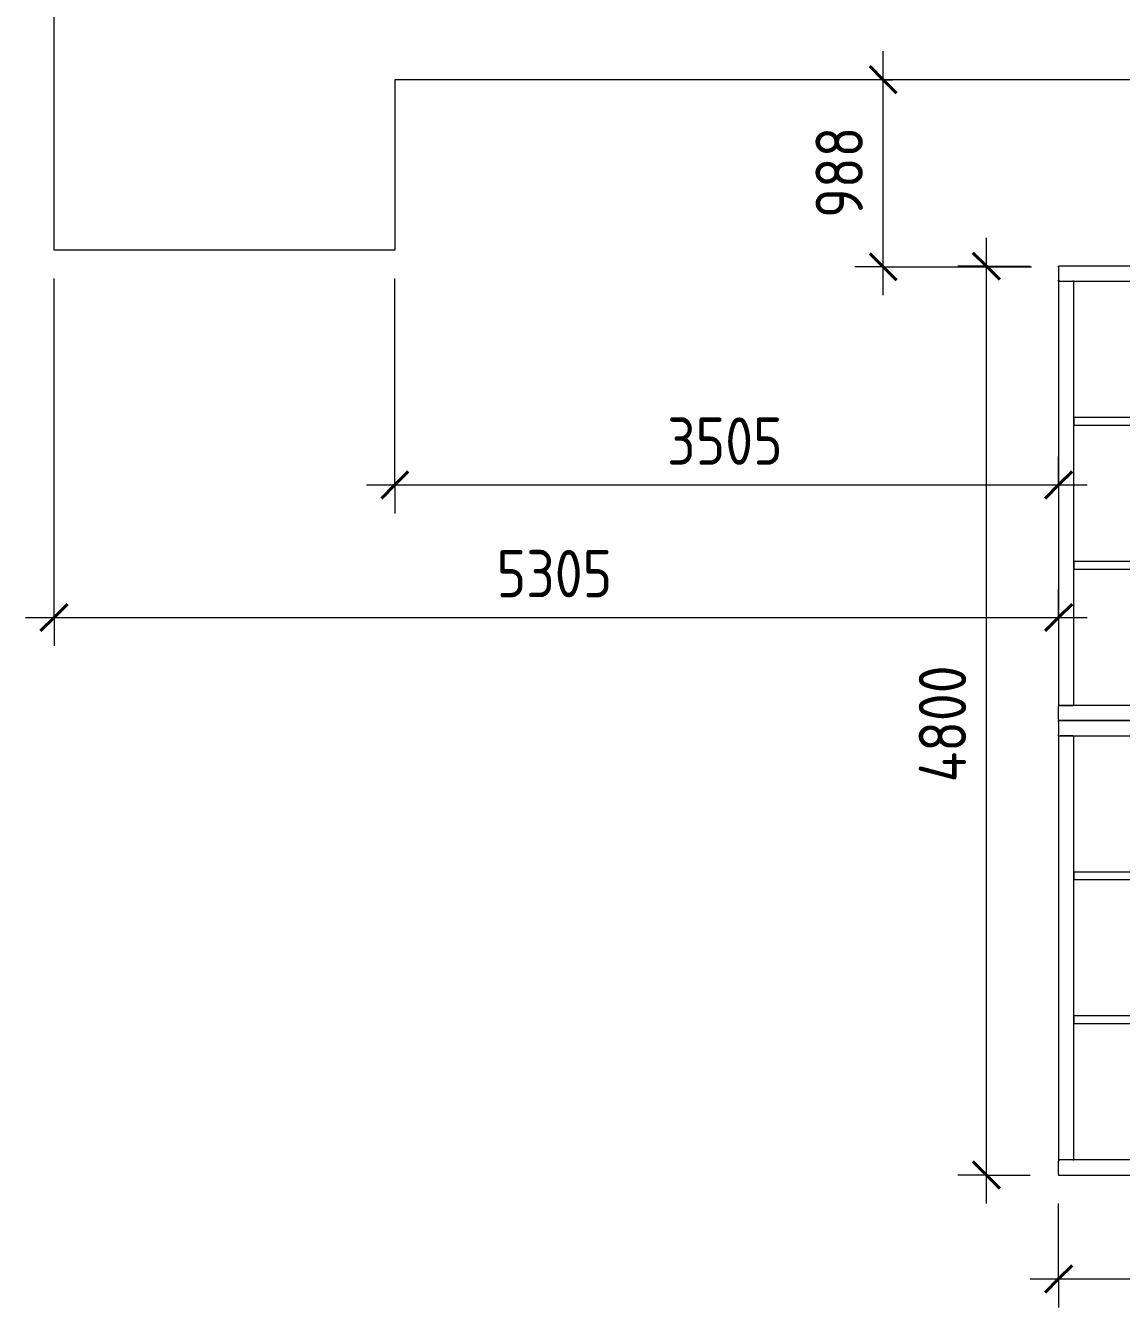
# Model space of a CAD drawing. Header units: millimetres. Extents: x -6115 to 17030, y -699 to 33206.
# Drawn here: x -6115 to -329, y -699 to 6070 of the extents above; entities that cross this region are included whole.
import ezdxf

# ---------------------------------------------------------------- set-up
doc = ezdxf.new("R2010")
doc.units = ezdxf.units.MM
for name, color, linetype, lineweight in [('A-____-____-DIMS', 211, 'Continuous', 9), ('A-____-____-DIMS-100', 211, 'Continuous', 9), ('A-FLOR-____-OTLN', 192, 'Continuous', 18), ('G-XREF-____-OTLN', 8, 'Continuous', 9)]:
    doc.layers.add(name, color=color, linetype=linetype, lineweight=lineweight)
doc.styles.add('GOST Common', font='GOST_Common.ttf', dxfattribs={"width": 0.9, "height": 250})
doc.dimstyles.new('ADSK_Основной_2_5_мм', dxfattribs={"dimscale": 304.8, "dimtxt": 0.824897, "dimasz": 0.463911, "dimexe": 0.492126, "dimexo": 0.001615, "dimgap": 0.098425, "dimtad": 1, "dimdec": 0, "dimlfac": 304.8, "dimzin": 0, "dimdsep": 46, "dimtxsty": 'GOST Common', "dimblk1": 'OBLIQUE', "dimblk2": 'OBLIQUE', "dimsah": 1, "dimcen": 0.09, "dimdle": 0.492126, "dimazin": 0, "dimtfac": 1, "dimtdec": 4, "dimtix": 1, "dimtmove": 0, "dimatfit": 3, "dimfxl": 1, "dimtvp": 1, "dimtolj": 1, "dimtzin": 0, "dimlwd": 20, "dimlwe": 20, "dimarcsym": 2})

# ---------------------------------------------------------------- blocks, each defined once
blk = doc.blocks.new('SLM 0100 frame 19_02_26 - ASY SLM 0100 frame_iam-1661710-Генплан для листа')
at = {"layer": 'G-XREF-____-OTLN'}
for p, q in [((-2400, 8000), (-2400, 0)), ((-2394, 8000), (-2400, 8000)), ((-2394, 8000), (-2326, 8000)), ((-2320, 8000), (-2326, 8000)), ((-2320, 0), (-2320, 8000)), ((-80, 8000), (-2320, 8000)), ((-2320, 7994), (-2320, 8000)), ((-2320, 7994), (-2320, 7926)), ((-80, 8000), (-80, 0)), ((-80, 8000), (-74, 8000)), ((-80, 7994), (-80, 8000)), ((-80, 7994), (-80, 7926)), ((-6, 8000), (-74, 8000)), ((-6, 8000), (0, 8000)), ((0, 8000), (0, 0)), ((0, 0), (0, 8000)), ((6, 8000), (0, 8000)), ((6, 8000), (74, 8000)), ((80, 8000), (74, 8000)), ((80, 0), (80, 8000)), ((2320, 8000), (80, 8000)), ((80, 7994), (80, 8000)), ((80, 7994), (80, 7926)), ((2320, 8000), (2320, 0)), ((2320, 8000), (2326, 8000)), ((2320, 7994), (2320, 8000)), ((2320, 7994), (2320, 7926)), ((2394, 8000), (2326, 8000)), ((2394, 8000), (2400, 8000)), ((2400, 0), (2400, 8000)), ((-2320, 7920), (-2320, 7926)), ((-2320, 7920), (-80, 7920)), ((-1600, 7920), (-1600, 6040)), ((-1600, 7920), (-1596, 7920)), ((-1564, 7920), (-1596, 7920)), ((-1564, 7920), (-1560, 7920)), ((-1560, 6040), (-1560, 7920)), ((-840, 7920), (-840, 6040)), ((-840, 7920), (-836, 7920)), ((-804, 7920), (-836, 7920)), ((-804, 7920), (-800, 7920)), ((-800, 6040), (-800, 7920)), ((-80, 7920), (-80, 7926)), ((80, 7920), (80, 7926)), ((80, 7920), (2320, 7920)), ((800, 7920), (800, 6040)), ((800, 7920), (804, 7920)), ((836, 7920), (804, 7920)), ((836, 7920), (840, 7920)), ((840, 6040), (840, 7920)), ((1560, 7920), (1560, 6040)), ((1560, 7920), (1564, 7920)), ((1596, 7920), (1564, 7920)), ((1596, 7920), (1600, 7920)), ((1600, 6040), (1600, 7920)), ((2320, 7920), (2320, 7926)), ((-80, 6040), (-2320, 6040)), ((-2320, 6034), (-2320, 6040)), ((-2320, 6034), (-2320, 5966)), ((-1600, 6040), (-1596, 6040)), ((-1564, 6040), (-1596, 6040)), ((-1564, 6040), (-1560, 6040)), ((-840, 6040), (-836, 6040)), ((-804, 6040), (-836, 6040)), ((-804, 6040), (-800, 6040)), ((-80, 6034), (-80, 6040)), ((-80, 6034), (-80, 5966)), ((2320, 6040), (80, 6040)), ((80, 6034), (80, 6040)), ((80, 6034), (80, 5966)), ((800, 6040), (804, 6040)), ((836, 6040), (804, 6040)), ((836, 6040), (840, 6040)), ((1560, 6040), (1564, 6040)), ((1596, 6040), (1564, 6040)), ((1596, 6040), (1600, 6040)), ((2320, 6034), (2320, 6040)), ((2320, 6034), (2320, 5966)), ((-2320, 5960), (-2320, 5966)), ((-2320, 5960), (-80, 5960)), ((-1600, 5960), (-1600, 4040)), ((-1600, 5960), (-1596, 5960)), ((-1564, 5960), (-1596, 5960)), ((-1564, 5960), (-1560, 5960)), ((-1560, 4040), (-1560, 5960)), ((-840, 5960), (-840, 4040)), ((-840, 5960), (-836, 5960)), ((-804, 5960), (-836, 5960)), ((-804, 5960), (-800, 5960)), ((-800, 4040), (-800, 5960)), ((-80, 5960), (-80, 5966)), ((80, 5960), (80, 5966)), ((80, 5960), (2320, 5960)), ((800, 5960), (800, 4040)), ((800, 5960), (804, 5960)), ((836, 5960), (804, 5960)), ((836, 5960), (840, 5960)), ((840, 4040), (840, 5960)), ((1560, 5960), (1560, 4040)), ((1560, 5960), (1564, 5960)), ((1596, 5960), (1564, 5960)), ((1596, 5960), (1600, 5960)), ((1600, 4040), (1600, 5960)), ((2315.1, 5959.3), (2283.3, 5927.5)), ((2319.3, 5955.1), (2315.1, 5959.3)), ((2320, 5960), (2320, 5966)), ((2258.5, 5902.8), (2283.3, 5927.5)), ((2258.5, 5902.8), (2262.8, 5898.5)), ((2287.5, 5923.3), (2262.8, 5898.5)), ((2287.5, 5923.3), (2319.3, 5955.1)), ((-80, 4040), (-2320, 4040)), ((-2320, 4034), (-2320, 4040)), ((-2320, 4034), (-2320, 3966)), ((-1600, 4040), (-1596, 4040)), ((-1564, 4040), (-1596, 4040)), ((-1564, 4040), (-1560, 4040)), ((-840, 4040), (-836, 4040)), ((-804, 4040), (-836, 4040)), ((-804, 4040), (-800, 4040)), ((-80, 4034), (-80, 4040)), ((-80, 4034), (-80, 3966)), ((2320, 4040), (80, 4040)), ((80, 4034), (80, 4040)), ((80, 4034), (80, 3966)), ((800, 4040), (804, 4040)), ((836, 4040), (804, 4040)), ((836, 4040), (840, 4040)), ((1560, 4040), (1564, 4040)), ((1596, 4040), (1564, 4040)), ((1596, 4040), (1600, 4040)), ((2320, 4034), (2320, 4040)), ((2320, 4034), (2320, 3966)), ((-2320, 3960), (-2320, 3966)), ((-2320, 3960), (-80, 3960)), ((-1600, 3960), (-1600, 2040)), ((-1600, 3960), (-1596, 3960)), ((-1564, 3960), (-1596, 3960)), ((-1564, 3960), (-1560, 3960)), ((-1560, 2040), (-1560, 3960)), ((-840, 3960), (-840, 2040)), ((-840, 3960), (-836, 3960)), ((-804, 3960), (-836, 3960)), ((-804, 3960), (-800, 3960)), ((-800, 2040), (-800, 3960)), ((-80, 3960), (-80, 3966)), ((80, 3960), (80, 3966)), ((80, 3960), (2320, 3960)), ((800, 3960), (800, 2040)), ((800, 3960), (804, 3960)), ((836, 3960), (804, 3960)), ((836, 3960), (840, 3960)), ((840, 2040), (840, 3960)), ((1560, 3960), (1560, 2040)), ((1560, 3960), (1564, 3960)), ((1596, 3960), (1564, 3960)), ((1596, 3960), (1600, 3960)), ((1600, 2040), (1600, 3960)), ((2320, 3960), (2320, 3966)), ((-80, 2040), (-2320, 2040)), ((-2320, 2034), (-2320, 2040)), ((-2320, 2034), (-2320, 1966)), ((-1600, 2040), (-1596, 2040)), ((-1564, 2040), (-1596, 2040)), ((-1564, 2040), (-1560, 2040)), ((-840, 2040), (-836, 2040)), ((-804, 2040), (-836, 2040)), ((-804, 2040), (-800, 2040)), ((-80, 2034), (-80, 2040)), ((-80, 2034), (-80, 1966)), ((2320, 2040), (80, 2040)), ((80, 2034), (80, 2040)), ((80, 2034), (80, 1966)), ((800, 2040), (804, 2040)), ((836, 2040), (804, 2040)), ((836, 2040), (840, 2040)), ((1560, 2040), (1564, 2040)), ((1596, 2040), (1564, 2040)), ((1596, 2040), (1600, 2040)), ((2320, 2034), (2320, 2040)), ((2320, 2034), (2320, 1966)), ((-2320, 1960), (-2320, 1966)), ((-80, 1960), (-80, 1966)), ((80, 1960), (80, 1966)), ((2320, 1960), (2320, 1966)), ((-2320, 1960), (-80, 1960)), ((-1600, 1960), (-1600, 80)), ((-1596, 1960), (-1600, 1960)), ((-1596, 1960), (-1564, 1960)), ((-1560, 1960), (-1564, 1960)), ((-1560, 80), (-1560, 1960)), ((-840, 1960), (-840, 80)), ((-836, 1960), (-840, 1960)), ((-836, 1960), (-804, 1960)), ((-800, 1960), (-804, 1960)), ((-800, 80), (-800, 1960)), ((80, 1960), (2320, 1960)), ((800, 1960), (800, 80)), ((804, 1960), (800, 1960)), ((804, 1960), (836, 1960)), ((840, 1960), (836, 1960)), ((840, 80), (840, 1960)), ((1560, 1960), (1560, 80)), ((1564, 1960), (1560, 1960)), ((1564, 1960), (1596, 1960)), ((1600, 1960), (1596, 1960)), ((1600, 80), (1600, 1960)), ((-80, 80), (-2320, 80)), ((-2320, 80), (-2320, 74)), ((-2320, 6), (-2320, 74)), ((-1596, 80), (-1600, 80)), ((-1596, 80), (-1564, 80)), ((-1560, 80), (-1564, 80)), ((-836, 80), (-840, 80)), ((-836, 80), (-804, 80)), ((-800, 80), (-804, 80)), ((-80, 80), (-80, 74)), ((-80, 6), (-80, 74)), ((2320, 80), (80, 80)), ((80, 74), (80, 80)), ((80, 74), (80, 6)), ((804, 80), (800, 80)), ((804, 80), (836, 80)), ((840, 80), (836, 80)), ((1564, 80), (1560, 80)), ((1564, 80), (1596, 80)), ((1600, 80), (1596, 80)), ((2320, 74), (2320, 80)), ((2320, 74), (2320, 6)), ((-2394, 0), (-2400, 0)), ((-2394, 0), (-2326, 0)), ((-2320, 0), (-2326, 0)), ((-2320, 6), (-2320, 0)), ((-2320, 0), (-80, 0)), ((-80, 6), (-80, 0)), ((6, 0), (0, 0)), ((6, 0), (74, 0)), ((80, 0), (74, 0)), ((80, 0), (80, 6)), ((2320, 0), (2320, 6)), ((-80, 0), (-74, 0)), ((-6, 0), (-74, 0)), ((-6, 0), (0, 0)), ((80, 0), (2320, 0)), ((2320, 0), (2326, 0)), ((2394, 0), (2326, 0)), ((2394, 0), (2400, 0))]:
    blk.add_line(p, q, dxfattribs=at)
blk.add_arc((2325, 5965), 11, 208.9271, 241.0729, dxfattribs=at)
blk = doc.blocks.new('SLM 0100 frame 19_02_26 - Standard-1660941-Генплан для листа')
blk.add_blockref('SLM 0100 frame 19_02_26 - ASY SLM 0100 frame_iam-1661710-Генплан для листа', (0, 0))
blk = doc.blocks.new('DIMBLOCK1-Генплан для листа')
at = {"layer": 'A-____-____-DIMS-100', "lineweight": 20}
for p, q in [((-4165.2, 3644.4), (-4165.2, 4734.9)), ((-660, 3644.4), (-660, 3794.4)), ((-4315.2, 3644.4), (-510, 3644.4)), ((-4165.2, 3644.4), (-4165.2, 3494.4)), ((-660, 3644.4), (-660, 3594.4))]:
    blk.add_line(p, q, dxfattribs=at)
at = {"layer": 'A-____-____-DIMS-100', "lineweight": 40}
for p, q in [((-4165.2, 3644.4), (-4094.5, 3715.1)), ((-660, 3644.4), (-589.3, 3715.1)), ((-4165.2, 3644.4), (-4235.9, 3573.7)), ((-660, 3644.4), (-730.7, 3573.7))]:
    blk.add_line(p, q, dxfattribs=at)
at = {"layer": 'A-____-____-DIMS-100', "color": 0, "lineweight": 20, "insert": (-2728, 4001.1), "char_height": 250, "width": 756.843, "attachment_point": 1, "line_spacing_factor": 1.022761, "style": 'GOST Common'}
blk.add_mtext('3505', dxfattribs=at)
blk = doc.blocks.new('_Oblique')
at = {"color": 0, "linetype": 'ByBlock', "lineweight": -2}
blk.add_line((-0.5, -0.5), (0.5, 0.5), dxfattribs=at)
blk = doc.blocks.new('DIMBLOCK2-Генплан для листа')
at = {"layer": 'A-____-____-DIMS-100', "lineweight": 20}
for p, q in [((-1587.1, 4647), (-1587.1, 5934.9)), ((-1587.1, 5784.9), (-1737.1, 5784.9)), ((-1587.1, 5784.9), (-1537, 5784.9)), ((-1587.1, 4797), (-1737.1, 4797)), ((-1587.1, 4797), (-804, 4797))]:
    blk.add_line(p, q, dxfattribs=at)
at = {"layer": 'A-____-____-DIMS-100', "lineweight": 40}
for p, q in [((-1587.1, 5784.9), (-1657.8, 5855.6)), ((-1587.1, 5784.9), (-1516.4, 5714.2)), ((-1587.1, 4797), (-1657.8, 4867.7)), ((-1587.1, 4797), (-1516.4, 4726.3))]:
    blk.add_line(p, q, dxfattribs=at)
at = {"layer": 'A-____-____-DIMS-100', "color": 0, "lineweight": 20, "insert": (-1943.8, 5054.4), "char_height": 250, "width": 567.632, "attachment_point": 1, "rotation": 90, "line_spacing_factor": 1.022761, "style": 'GOST Common'}
blk.add_mtext('988', dxfattribs=at)
blk = doc.blocks.new('DIMBLOCK9-Генплан для листа')
at = {"layer": 'A-____-____-DIMS-100', "lineweight": 20}
for p, q in [((-1041.9, -150), (-1041.9, 4950)), ((-1041.9, 4800), (-1191.9, 4800)), ((-1041.9, 4800), (-810, 4800)), ((-1041.9, 0), (-1191.9, 0)), ((-1041.9, 0), (-810, 0))]:
    blk.add_line(p, q, dxfattribs=at)
at = {"layer": 'A-____-____-DIMS-100', "lineweight": 40}
for p, q in [((-1041.9, 4800), (-1112.6, 4870.7)), ((-1041.9, 4800), (-971.2, 4729.3)), ((-1041.9, 0), (-1112.6, 70.7)), ((-1041.9, 0), (-971.2, -70.7))]:
    blk.add_line(p, q, dxfattribs=at)
at = {"layer": 'A-____-____-DIMS-100', "color": 0, "lineweight": 20, "insert": (-1398.6, 2074), "char_height": 250, "width": 782.412, "attachment_point": 1, "rotation": 90, "line_spacing_factor": 1.022761, "style": 'GOST Common'}
blk.add_mtext('4800', dxfattribs=at)
blk = doc.blocks.new('DIMBLOCK10-Генплан для листа')
at = {"layer": 'A-____-____-DIMS-100', "lineweight": 20}
for p, q in [((-660, -548.8), (-660, -150)), ((7340, -548.8), (7340, -150)), ((-810, -548.8), (7490, -548.8)), ((-660, -548.8), (-660, -698.8)), ((7340, -548.8), (7340, -698.8))]:
    blk.add_line(p, q, dxfattribs=at)
at = {"layer": 'A-____-____-DIMS-100', "lineweight": 40}
for p, q in [((-660, -548.8), (-589.3, -478.1)), ((7340, -548.8), (7410.7, -478.1)), ((-660, -548.8), (-730.7, -619.5)), ((7340, -548.8), (7269.3, -619.5))]:
    blk.add_line(p, q, dxfattribs=at)
at = {"layer": 'A-____-____-DIMS-100', "color": 0, "lineweight": 20, "insert": (3024.6, -192.1), "char_height": 250, "width": 756.843, "attachment_point": 1, "line_spacing_factor": 1.022761, "style": 'GOST Common'}
blk.add_mtext('8000', dxfattribs=at)
blk = doc.blocks.new('DIMBLOCK11-Генплан для листа')
at = {"layer": 'A-____-____-DIMS-100', "lineweight": 20}
for p, q in [((-5965.2, 2944.4), (-5965.2, 4734.9)), ((-660, 2944.4), (-660, 3094.4)), ((-6115.2, 2944.4), (-510, 2944.4)), ((-5965.2, 2944.4), (-5965.2, 2794.4)), ((-660, 2944.4), (-660, 2894.4))]:
    blk.add_line(p, q, dxfattribs=at)
at = {"layer": 'A-____-____-DIMS-100', "lineweight": 40}
for p, q in [((-5965.2, 2944.4), (-5894.5, 3015.1)), ((-660, 2944.4), (-589.3, 3015.1)), ((-5965.2, 2944.4), (-6035.9, 2873.7)), ((-660, 2944.4), (-730.7, 2873.7))]:
    blk.add_line(p, q, dxfattribs=at)
at = {"layer": 'A-____-____-DIMS-100', "color": 0, "lineweight": 20, "insert": (-3628, 3301.1), "char_height": 250, "width": 756.843, "attachment_point": 1, "line_spacing_factor": 1.022761, "style": 'GOST Common'}
blk.add_mtext('5305', dxfattribs=at)

msp = doc.modelspace()

# ---------------------------------------------------------------- linework, layer by layer
at = {"layer": 'A-FLOR-____-OTLN'}
for p, q in [((-5965.2438, 4884.9103), (-5965.2438, 10583.3464)), ((9670.7021, 5784.9103), (-4165.2438, 5784.9103)), ((-4165.2438, 5784.9103), (-4165.2438, 4884.9103)), ((-4165.2438, 4884.9103), (-5965.2438, 4884.9103))]:
    msp.add_line(p, q, dxfattribs=at)

# ---------------------------------------------------------------- block references
at = {"layer": 'G-XREF-____-OTLN', "rotation": 270.0000000000002}
msp.add_blockref('SLM 0100 frame 19_02_26 - Standard-1660941-Генплан для листа', (-660, 2400), dxfattribs=at)

# ---------------------------------------------------------------- dimensions: what is measured, and where the dimension line sits
at = {"layer": 'A-____-____-DIMS', "lineweight": 20}
for base, p1, p2, override, picture, middle in [((-1587.0524, 5784.9103), (-654, 4797), (-1687.0373, 5784.9103), {"dimpost": '<>', "dimfxl": 1429.381925}, 'DIMBLOCK2-Генплан для листа', (-1742.0524, 5290.9551)), ((-1041.8536, 4800), (-660, 0), (-660, 4800), {"dimpost": '<>', "dimfxl": 4800}, 'DIMBLOCK9-Генплан для листа', (-1196.8536, 2400))]:
    dim = msp.add_linear_dim(base=base, p1=p1, p2=p2, angle=90, dimstyle='ADSK_Основной_2_5_мм', override=override, dxfattribs=at)
    dim.commit()
    dim.dimension.update_dxf_attribs({"geometry": picture, "text_midpoint": middle})
for base, p1, p2, override, picture, middle in [((-660, 2944.3915), (-5965.2438, 4884.9103), (-660, 3044.3764), {"dimpost": '<>', "dimfxl": 5615.440895}, 'DIMBLOCK11-Генплан для листа', (-3312.6219, 3099.3915)), ((-660, 3644.3915), (-4165.2438, 4884.9103), (-660, 3744.3764), {"dimpost": '<>', "dimfxl": 3686.129601}, 'DIMBLOCK1-Генплан для листа', (-2412.6219, 3799.3915)), ((7340, -548.8243), (-660, 0), (7340, 0), {"dimpost": '<>', "dimfxl": 8000}, 'DIMBLOCK10-Генплан для листа', (3340, -393.8243))]:
    dim = msp.add_linear_dim(base=base, p1=p1, p2=p2, dimstyle='ADSK_Основной_2_5_мм', override=override, dxfattribs=at)
    dim.commit()
    dim.dimension.update_dxf_attribs({"geometry": picture, "text_midpoint": middle})

doc.saveas('drawing.dxf')
